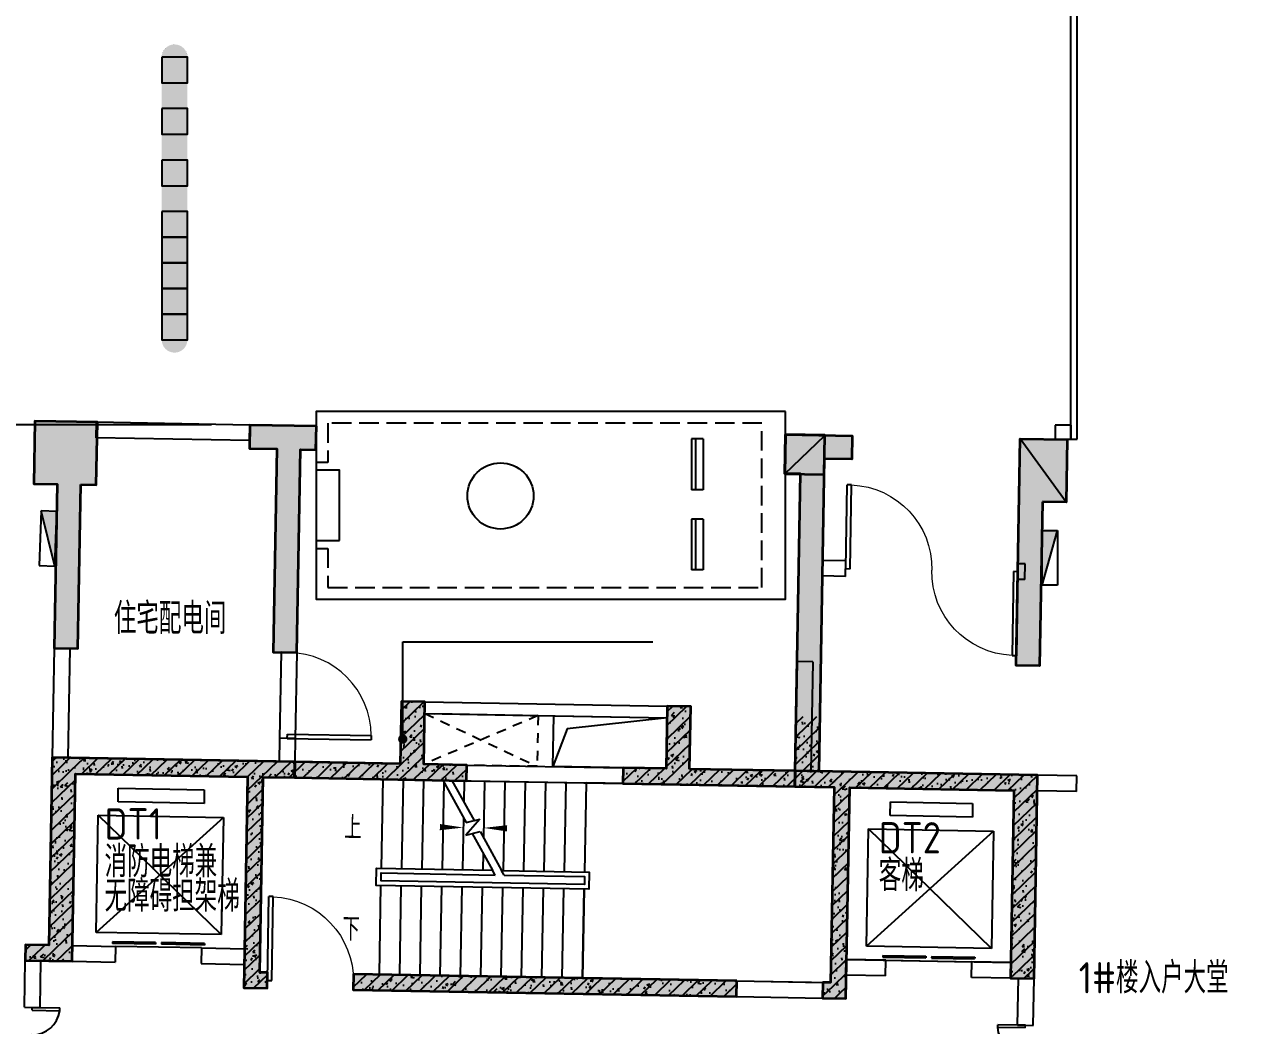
# Model space of a CAD drawing. Extents: x 512858 to 514372, y -232486 to -231710.
# Drawn here: x 512879.04 to 512894.62, y -232111.28 to -232098.47 of the extents above; entities that cross this region are included whole.
import ezdxf

# ---------------------------------------------------------------- set-up
doc = ezdxf.new("R2010")
doc.units = 0
doc.header["$LTSCALE"] = 1000
for name, pattern in [('1#HXT-B1$0$CACHE2', [0.1875, 0.125, -0.0625]), ('DASH', [0.35, 0.25, -0.1]), ('新块$0$__DASH', [0.35, 0.25, -0.1]), ('新块$0$DASH', [0.35, 0.25, -0.1])]:
    doc.linetypes.add(name, pattern=pattern)
doc.layers.get('0').update_dxf_attribs({"color": 252})
for name, color, linetype in [('1#HXT-B1$0$A-ANNO-50-SYMB', 252, 'Continuous'), ('1#HXT-B1$0$A-DOOR', 252, 'Continuous'), ('1#HXT-B1$0$A-FIRE-DOOR', 252, 'Continuous'), ('1#HXT-B1$0$A-HOLE-E', 252, 'Continuous'), ('1#HXT-B1$0$A-HOLE-H', 252, '1#HXT-B1$0$CACHE2'), ('1#HXT-B1$0$A-PATT-COLU', 252, 'Continuous'), ('1#HXT-B1$0$A-STAIR', 252, 'Continuous'), ('1#HXT-B1$0$A-STR-CONC-B', 252, 'Continuous'), ('1#HXT-B1$0$A-WALL-S', 252, 'Continuous'), ('_0', 252, 'Continuous'), ('A-ANNO-HATC-PATT', 252, 'Continuous'), ('A-ANNO-NOTE', 252, 'Continuous'), ('A-COLU-CONC', 252, 'Continuous'), ('A-DOOR', 252, 'Continuous'), ('A-DOOR-FIRE', 252, 'Continuous'), ('A-WALL-BLOK', 252, 'Continuous'), ('AA-WALL', 252, 'Continuous'), ('B1F_车位$0$P-减速带', 252, 'Continuous'), ('可见线', 252, 'Continuous'), ('建-房间名称', 252, 'Continuous'), ('新块$0$A-PARK-shuiping', 252, 'Continuous'), ('新块$0$AD-普通车位', 252, '新块$0$DASH'), ('风井', 252, 'Continuous')]:
    doc.layers.add(name, color=color, linetype=linetype)
for name, color, linetype, lineweight in [('P-FIRE-FH', 252, 'Continuous', 25), ('s-colu-cons', 252, 'Continuous', 35), ('S-COLU-HATC', 252, 'Continuous', 25), ('S-WALL', 252, 'Continuous', 35), ('S-WALL-HATC', 252, 'Continuous', 25)]:
    doc.layers.add(name, color=color, linetype=linetype, lineweight=lineweight)
doc.layers.add('数车位', color=252, linetype='Continuous', plot=False)
doc.styles.add('1#HXT-B1$0$_TCH_DIM', font='ROMAND', dxfattribs={"width": 0.75, "bigfont": 'HZFS'})
doc.styles.add('邻里中心-雨水$0$STANDARD', font='GBENOR', dxfattribs={"bigfont": 'GBCBIG'})
pattern_1 = [(45, (0, 0), (-88.38834764831844, 88.38834764831844), []), (50, (0, 0), (358.6300913003767, -31.37606749129755), [37.5, -412.5]), (355, (0, 0), (-69.3756668065, 376.0960668500059), [30, -330]), (100.4514, (29.88584, -2.61467), (289.2546908570108, 344.7197710304768), [31.870095, -350.571056]), (46.1842, (0, 100), (533.6205243128222, -82.75950716450905), [56.25, -618.75]), (96.63560000000001, (44.4683725, 93.1033465), (467.3313527743517, 487.0589354502209), [47.805144, -525.8565]), (351.1842, (0, 100), (467.3309725668136, 487.0593004626623), [45, -495]), (21, (50, 75), (298.4535260592309, -201.3094453326694), [37.5, -412.5]), (325.9999999999999, (50, 75), (121.6576659607912, 362.5750225234264), [30, -330]), (71.4514, (74.8711165, 58.224197), (420.111314290745, 161.2652483549762), [31.870095, -350.571056]), (37.5, (0, 0), (6.079927658645312, 166.4469269156558), [0, -326, 0, -335, 0, -331.25]), (7.5, (0, 0), (131.5347687210743, 197.2058559411801), [0, -191, 0, -318.5, 0, -126.25]), (-32.5, (-111.5, 0), (266.9112180862045, -11.27743586718988), [0, -125, 0, -390, 0, -517.5]), (-42.50000000000001, (-161.5, 0), (291.5930846711931, 50.05249116615887), [0, -162.5, 0, -259, 0, -367.5])]

# ---------------------------------------------------------------- blocks, each defined once
blk = doc.blocks.new('新块$0$A$C0C5D4F76')
at = {"layer": '新块$0$A-PARK-shuiping'}
for p, q in [((-1200.108156677336, 849.8651100993156), (-1200.108156662434, 199.8651100993156)), ((-1050.108156677336, 849.8651101067662), (-1200.108156677336, 849.8651100993156)), ((-1150.108156677336, 849.8651101030409), (-1150.108156662434, 199.8651100993156)), ((-1050.108156677336, 849.8651101067662), (-1050.108156654984, 199.8651100993156)), ((-1050.108156654984, 199.8651100993156), (-1200.108156662434, 199.8651100993156)), ((-1050.108156662434, -175.1348899006844), (-1200.108156669885, -175.1348899044096)), ((-1200.108156669885, -175.1348899044096), (-1200.108156640083, -825.1348899044096)), ((-1150.108156654984, -175.1348899044096), (-1150.108156647533, -825.1348899044096)), ((-1050.108156662434, -175.1348899006844), (-1050.108156654984, -825.1348898969591)), ((-1050.108156654984, -825.1348898969591), (-1200.108156640083, -825.1348899044096))]:
    blk.add_line(p, q, dxfattribs=at)
for points in [[(-2.42143869e-08, 1200), (-6000.000000024214, 1199.999999888241), (-5999.999999973923, -1200.000000111759), (2.60770321e-08, -1200)], [(-5699.999999986961, -450.0000001080334), (-5700.000000003725, 449.9999998956919), (-6000.000000011176, 449.9999998882413), (-5999.999999979511, -450.0000001080334)]]:
    blk.add_lwpolyline(points, close=True, dxfattribs=at)
at = {"layer": '新块$0$A-PARK-shuiping', "linetype": '新块$0$__DASH'}
blk.add_lwpolyline([(-5999.999999981374, -550.000000115484), (-5849.999999981374, -550.0000001117587), (-5849.999999981374, -1050.000000108033), (-299.9999999813735, -1050.000000011176), (-300.0000000111759, 1049.999999996275), (-5850.000000018626, 1049.999999895692), (-5850.000000009313, 549.9999998919666), (-6000.000000009313, 549.9999998882413)], dxfattribs=at)
blk = doc.blocks.new('CHEWEI')
at = {"layer": '新块$0$AD-普通车位', "rotation": 359.9999991684106}
blk.add_blockref('新块$0$A$C0C5D4F76', (550633.1051894433, 184498.452308412, -0.0051262722596298), dxfattribs=at)
blk = doc.blocks.new('A$C1C124BEE')
at = {"layer": 'S-WALL-HATC', "linetype": 'ByBlock'}
h = blk.add_hatch(color=256, dxfattribs=at)
h.dxf.hatch_style = 1
h.paths.add_polyline_path([(-0.0237422722857445, 3699.989591016958), (199.9762577707879, 3699.989591017133), (199.9762577711372, 4499.989590971149), (-600.0237422292121, 4499.989590971091), (-600.0237422292121, 3699.98959097109), (-300.0237422719365, 3699.989591016958), (-300.0237422721693, 1600.044441057194), (-0.0237422722857445, 1600.044441057194)])
h = blk.add_hatch(color=256, dxfattribs=at)
h.dxf.hatch_style = 1
edge = h.paths.add_edge_path()
edge.add_line((-500.0237422719365, 4499.989590971149), (-500.0237422719365, 4499.999823057209))
edge.add_line((41049.99502414302, -2699.998694710084), (41049.99502414302, -2699.998885000474))
h.paths.add_polyline_path([(27749.96263950691, -5100.065193449205), (34149.98966924614, -5099.986356165027), (34149.99646506761, -4899.98635636596), (31249.99646707322, -4900.02867749182), (31249.99768022867, -4399.996621151398), (30949.99768022867, -4399.996621151398), (30949.99681364128, -4900.050449317845), (28049.96263950691, -4899.970984425803), (28049.96263950726, -1700.075359644601), (27749.96263950726, -1700.075359644776)])
h = blk.add_hatch(color=256, dxfattribs=at)
h.dxf.hatch_style = 1
h.paths.add_polyline_path([(2999.973037319956, 4499.999823057151), (2149.973037319607, 4499.999823057151), (2149.973037319724, 4199.999823057151), (2499.973037319956, 4199.999823057151), (2499.973037319607, 1600.044441057194), (2799.973037319956, 1600.044441057194), (2799.973037319956, 4199.999823057151), (2999.973037319956, 4199.999823057151)], flags=17)
h = blk.add_hatch(color=256, dxfattribs=at)
h.dxf.hatch_style = 1
h.paths.add_polyline_path([(8999.973037319956, 4499.999823057326), (9849.973037319956, 4499.999823057151), (9849.973037319607, 4199.999823057151), (9499.973037319956, 4199.999823057209), (9499.972446234548, 200.0013088011183), (9199.972446234897, 200.0013088012929), (9199.973037319956, 3999.999823057151), (8999.973037319956, 3999.999823057151)])
h = blk.add_hatch(color=256, dxfattribs=at)
h.dxf.hatch_style = 1
h.paths.add_polyline_path([(12299.96981686843, 3699.989591016958), (12299.96981686878, 1600.044441057194), (11999.96981686843, 1600.044441057194), (11999.96981686878, 4499.989590971091), (12600.02487091802, 4499.989590971091), (12600.02487091802, 3699.989590971265), (12300.02487091802, 3699.989591017133)], flags=17)
h = blk.add_hatch(color=256, dxfattribs=at)
h.dxf.hatch_style = 1
h.paths.add_polyline_path([(4149.996808752301, 200.0001267156913), (2799.973037319607, 199.9999999998254), (2799.973037319956, -1.74623e-10), (4999.999861036194, 0.0002534338855185), (4999.999861036194, 200.0002534338855), (4449.996808751952, 200.0001605071011), (4449.996808751952, 999.9999999998254), (4149.996808752301, 999.9999999998254)])
h = blk.add_hatch(color=256, dxfattribs=at)
h.dxf.hatch_style = 1
h.paths.add_polyline_path([(7849.998633347568, 200.0007180654793), (7849.998633347568, 999.9999999996508), (7549.998633347568, 999.9999999998254), (7549.998633347219, 200.0006842740695), (6999.999861036194, 200.0005913478672), (6999.999861036194, 0.0005913478671573), (9200.000564366113, 0.0008405593107454), (9200.000564366113, 200.0008405594854)])
h = blk.add_hatch(color=256, dxfattribs=at)
h.dxf.hatch_style = 1
edge = h.paths.add_edge_path()
edge.add_line((-599.9967748069903, -2400.000176885806), (-299.9968953148345, -2400.000176885806))
edge.add_line((-299.9968953151256, -2400.000176885806), (-299.9776411570347, -2400.006595621206))
edge.add_line((-299.9776411567582, -2400.006595621177), (9.87439272535e-05, -2400.01622208886))
edge.add_line((9.87439416349e-05, -2400.016222088889), (3.49246e-10, -1.74623e-10))
edge.add_line((0, 0), (2199.500000000001, 7.1e-15))
edge.add_arc((2199.500000000349, -0.5000000001164153), 0.4999999999999999, 360, 90, ccw=False)
edge.add_line((2200.000000000349, -0.500000000174623), (2200.000000000349, -2699.998885000299))
edge.add_line((2200.000000000349, -2699.998885000241), (2499.993377000326, -2699.998885000241))
edge.add_line((2499.993377000326, -2699.998885000299), (2499.993377000326, -2499.998885000299))
edge.add_line((2499.993376999977, -2499.998885000125), (2400, -2499.998885000125))
edge.add_line((2400, -2499.998885000299), (2400, -1.750777e-10))
edge.add_line((2400, -1.74623e-10), (2799.973037319607, -1.746203e-10))
edge.add_line((2799.973037319956, -1.74623e-10), (2799.973037319956, 199.9999999998254))
edge.add_line((2799.973037319607, 199.9999999998254), (-299.9999999999986, 199.9999999998254))
edge.add_line((-299.9999999996508, 199.9999999998254), (-299.9999088522745, -2200.000176885806))
edge.add_line((-299.9999088522745, -2200.000176885631), (-599.9967748069903, -2200.000176885631))
edge.add_line((-599.9967748073395, -2200.000176885631), (-599.9967748073395, -2400.000176885631))
h = blk.add_hatch(color=256, dxfattribs=at)
h.dxf.hatch_style = 1
h.paths.add_polyline_path([(9600.005221999949, -2499.998885000299), (9600.005221999949, -2699.998885000241), (9899.997311000014, -2699.998885000299), (9899.997311000014, -1.74623e-10), (11999.99731100001, -1.74623e-10), (11999.99731100001, -2400.014044000418), (12299.99731100001, -2400.014044000243), (12299.99731100036, 200), (9200.000564366113, 200.0013087894185), (9200.000564365764, -1.74623e-10), (9699.997311000361, -1.164153e-10), (9699.997311000014, -2499.998885000299)])
h = blk.add_hatch(color=256, dxfattribs=at)
h.dxf.hatch_style = 1
h.paths.add_polyline_path([(3600.008247916587, -2499.998885000299), (3600.008247916587, -2699.998885000183), (8499.997311000363, -2699.998911077797), (8499.997311000363, -2499.998911077622)])
at = {"layer": 'S-WALL', "linetype": 'ByBlock', "lineweight": 35}
for points in [[(-0.0237422722857445, 3699.989591016958), (199.9762577707879, 3699.989591017133), (199.9762577711372, 4499.989590971149), (199.9762577711372, 4499.989590971149), (199.9762577711372, 4499.989590971149), (-600.0237422292121, 4499.989590971091), (-600.0237422292121, 3699.98959097109), (-300.0237422719365, 3699.989591016958), (-300.0237422721693, 1600.044441057194), (-0.0237422722857445, 1600.044441057194)], [(12299.96981686843, 3699.989591016958), (12299.96981686878, 1600.044441057194), (11999.96981686843, 1600.044441057194), (11999.96981686878, 4499.989590971091), (12600.02487091802, 4499.989590971091), (12600.02487091802, 3699.989590971265), (12300.02487091802, 3699.989591017133)], [(9200.000564365764, -1.74623e-10), (9699.997311000361, -1.164153e-10), (9699.997311000014, -2499.998885000299), (9600.005221999949, -2499.998885000299), (9600.005221999949, -2699.998885000299), (9899.997311000014, -2699.998885000299), (9899.997311000014, -1.74623e-10), (11999.99731100001, -1.74623e-10), (11999.99731100001, -2400.014044000418), (12299.99731100001, -2400.014044000243), (12299.99731100036, 200), (9200.000564366113, 200.0013087894185)], [(8499.997311000363, -2499.998885000299), (3600.008247916587, -2499.998885000299), (3600.008247916587, -2699.998885000299), (8499.997311000363, -2699.998885000299)]]:
    blk.add_lwpolyline(points, close=True, dxfattribs=at)
for points in [[(-500.0237422719365, 4499.989590971149), (-500.0237422719365, 4499.999823057151)], [(2999.973037319956, 4499.999823057151), (2149.973037319607, 4499.999823057151), (2149.973037319724, 4199.999823057151), (2499.973037319956, 4199.999823057151), (2499.973037319607, 1600.044441057194), (2799.973037319956, 1600.044441057194), (2799.973037319956, 4199.999823057151), (2999.973037319956, 4199.999823057151), (2999.973037319956, 4499.999823057151)], [(8999.973037319956, 4499.999823057326), (9849.973037319956, 4499.999823057151), (9849.973037319607, 4199.999823057151), (9499.973037319956, 4199.999823057209), (9499.972446234548, 200.0013088011183), (9199.972446234897, 200.0013088012929), (9199.973037319956, 3999.999823057151), (8999.973037319956, 3999.999823057151), (8999.973037319956, 4499.999823057326)]]:
    blk.add_lwpolyline(points, dxfattribs=at)
at = {"layer": 'S-WALL', "linetype": 'ByBlock'}
for points in [[(4149.996808752301, 200.0001267156913), (2799.973037319607, 199.9999999998254), (2799.973037319956, -1.74623e-10), (4999.999861036194, 0.0002534338855185), (4999.999861036194, 200.0002534338855), (4449.996808751952, 200.0001605071011), (4449.996808751952, 999.9999999998254), (4149.996808752301, 999.9999999998254)], [(7849.998633347568, 200.0007180654793), (7849.998633347568, 999.9999999996508), (7549.998633347568, 999.9999999998254), (7549.998633347219, 200.0006842740695), (6999.999861036194, 200.0005913478672), (6999.999861036194, 0.0005913478671573), (9200.000564366113, 0.0008405593107454), (9200.000564366113, 200.0008405594854), (9200.000564366113, 200.0008405594854), (9200.000564366113, 200.0008405594854)]]:
    blk.add_lwpolyline(points, close=True, dxfattribs=at)
blk.add_lwpolyline([(-299.9776411567582, -2400.006595621177), (9.87439416349e-05, -2400.016222088889), (0, 0), (2199.5, -1.74623e-10, -0.414213562373095), (2200.000000000349, -0.500000000174623), (2200.000000000349, -2699.998885000241), (2499.993377000326, -2699.998885000299), (2499.993376999977, -2499.998885000125), (2400, -2499.998885000299), (2400, -1.74623e-10), (2799.973037319956, -1.74623e-10), (2799.973037319607, 199.9999999998254), (-299.9999999996508, 199.9999999998254), (-299.9999088522745, -2200.000176885631), (-599.9967748073395, -2200.000176885631), (-599.9967748069903, -2400.000176885806), (-299.9968953151256, -2400.000176885806)], format="xyb", close=True, dxfattribs=at)
blk = doc.blocks.new('1#HXT-B1$0$$DorLib2D$00000127')
at = {"color": 0}
for points in [[(-0.5333333333328483, 0.7948983154366971), (-0.5333333333328483, 0.690405644187237)], [(-0.0333333333328483, 0.7948983154366971), (-0.5333333333328483, 0.7948983154366971)], [(-0.0333333333328483, 0.7948983154366971), (-0.0333333333328483, 0.690405644187237)], [(0.5333333333328483, 0.7948983154366971), (0.0333333333328483, 0.7948983154366971)], [(0.0333333333328483, 0.7948983154366971), (0.0333333333328483, 0.690405644187237)], [(0.5333333333328483, 0.7948983154366971), (0.5333333333328483, 0.690405644187237)], [(-0.0333333333328483, 0.690405644187237), (-0.5333333333328483, 0.690405644187237)], [(0.5333333333328483, 0.690405644187237), (0.0333333333328483, 0.690405644187237)], [(0.5, 0.4999999999999858), (-0.5, 0.4999999999999858)]]:
    blk.add_lwpolyline(points, dxfattribs=at)
blk = doc.blocks.new('1#HXT-B1$0$$DorLib2D$00000225')
at = {"color": 0}
for p, q in [((0.4750000000000032, -0.0014478852985498), (0.4750000000000032, 0.7521225008925327)), ((0.4750000000000032, 0.7521225008925327), (0.5000000000000036, 0.7521225008925363)), ((0.5000000000000036, -0.0014478852985498), (0.5000000000000036, 0.7521225008925363)), ((-0.4999999999999982, -3.6e-15), (-0.5, 0.252035990386009)), ((-0.4750000000000014, 0.252035990386009), (-0.5, 0.252035990386009)), ((-0.4749999999999996, -3.6e-15), (-0.4750000000000014, 0.252035990386009)), ((-0.4749999999999996, -3.6e-15), (-0.4999999999999947, -3.6e-15)), ((0.4750000000000032, -0.0014478852985498), (0.4999999999999929, -0.0014478852985498))]:
    blk.add_line(p, q, dxfattribs=at)
for centre, radius, start, end in [((0.5046168020419071, -0.0019208093578129), 0.7546247204382253, 92.24926861260724, 179.7237749158362), ((-0.5007908120542499, 0.0025725639174823), 0.2507930763238999, 359.7898704778746, 84.09743784757413)]:
    blk.add_arc(centre, radius, start, end, dxfattribs=at)
blk = doc.blocks.new('1#HXT-B1$0$$DorLib2D$00000001')
for p, q in [((0.45, 0.9750000000000001), (0.5000000000000002, 0.9750000000000001)), ((0.45, 0), (0.45, 0.9750000000000001)), ((0.5, 0), (0.5, 0.9750000000000001)), ((0.5, 0), (0.45, 0))]:
    blk.add_line(p, q)
at = {"lineweight": 13}
blk.add_arc((0.475, 0), 0.975, 91.4692835813538, 180, dxfattribs=at)
blk = doc.blocks.new('1#HXT-B1')
at = {"layer": '1#HXT-B1$0$A-PATT-COLU'}
h = blk.add_hatch(dxfattribs=at)
h.set_pattern_fill('钢筋混凝土', color=256, scale=50, style=0)
h.set_pattern_definition(pattern_1)
h.paths.add_polyline_path([(-147806.9783406486, -998470.915148837), (-148106.9783406486, -998470.915148837), (-148106.9783406486, -999270.9138412256), (-147940.311673982, -999337.5805078922), (-147806.9783406486, -999270.9138412256)], flags=17)
h = blk.add_hatch(dxfattribs=at)
h.set_pattern_fill('钢筋混凝土', color=256, scale=50, style=0)
h.set_pattern_definition(pattern_1)
h.paths.add_polyline_path([(-144406.9722364807, -998470.9151488368), (-144706.9722364807, -998470.9151488368), (-144706.9722364807, -999270.9138412256), (-144573.6389031473, -999337.5805078922), (-144406.9722364807, -999270.9138412256)], flags=17)
h = blk.add_hatch(dxfattribs=at)
h.set_pattern_fill('钢筋混凝土', color=256, scale=50, style=0)
h.set_pattern_definition(pattern_1)
h.paths.add_polyline_path([(-142756.9722364806, -998570.9151488368), (-143056.9722364806, -998570.9151488368), (-143056.9722364806, -999270.9138412256), (-142923.6389031472, -999337.5805078922), (-142756.9722364806, -999270.9138412256)], flags=17)
h = blk.add_hatch(dxfattribs=at)
h.set_pattern_fill('钢筋混凝土', color=256, scale=50, style=0)
h.set_pattern_definition(pattern_1)
h.paths.add_polyline_path([(-152406.9750723602, -999370.9138412256), (-152556.9750723602, -999270.9138412256), (-152556.9750723601, -1001670.913841226), (-152406.9750723601, -1001770.913841226), (-152256.9750723601, -1001870.913841226), (-152256.9750723602, -999470.9138412256)], flags=17)
h = blk.add_hatch(dxfattribs=at)
h.set_pattern_fill('钢筋混凝土', color=256, scale=50, style=0)
h.set_pattern_definition(pattern_1)
h.paths.add_polyline_path([(-152406.9750723602, -999370.9138412256), (-152256.9750723602, -999470.9138412256), (-150056.9750723598, -999470.9138412256), (-149956.9750723599, -999404.2471745588), (-149956.9750723602, -999270.9138412256), (-152556.9750723602, -999270.9138412256)], flags=17)
h = blk.add_hatch(dxfattribs=at)
h.set_pattern_fill('钢筋混凝土', color=256, scale=50, style=0)
h.set_pattern_definition(pattern_1)
h.paths.add_polyline_path([(-149956.9750723599, -999404.2471745588), (-149856.9750723598, -999470.9138412256), (-147906.9783406487, -999470.9138412256), (-147940.311673982, -999337.5805078922), (-148106.9783406486, -999270.9138412256), (-149956.9750723602, -999270.9138412256)], flags=17)
h = blk.add_hatch(dxfattribs=at)
h.set_pattern_fill('钢筋混凝土', color=256, scale=50, style=0)
h.set_pattern_definition(pattern_1)
h.paths.add_polyline_path([(-147940.311673982, -999337.5805078922), (-147906.9783406487, -999470.9138412256), (-147256.9752883643, -999470.9138412256), (-147256.9752883643, -999270.9138412256), (-147806.9783406486, -999270.9138412256)], flags=17)
h = blk.add_hatch(dxfattribs=at)
h.set_pattern_fill('钢筋混凝土', color=256, scale=50, style=0)
h.set_pattern_definition(pattern_1)
h.paths.add_polyline_path([(-144573.6389031473, -999337.5805078922), (-144706.9722364807, -999270.9138412256), (-145256.9752887648, -999270.9138412256), (-145256.9752887648, -999470.9138412256), (-144606.9722364807, -999470.9138412256)], flags=17)
h = blk.add_hatch(dxfattribs=at)
h.set_pattern_fill('钢筋混凝土', color=256, scale=50, style=0)
h.set_pattern_definition(pattern_1)
h.paths.add_polyline_path([(-142923.6389031472, -999337.5805078922), (-143056.9722364806, -999270.9138412256), (-144406.9722364807, -999270.9138412256), (-144573.6389031473, -999337.5805078922), (-144606.9722364807, -999470.9138412256), (-142956.9722364806, -999470.9138412256)], flags=17)
h = blk.add_hatch(dxfattribs=at)
h.set_pattern_fill('钢筋混凝土', color=256, scale=50, style=0)
h.set_pattern_definition(pattern_1)
h.paths.add_polyline_path([(-142456.975504769, -999404.2471745588), (-142456.975504769, -999270.9138412256), (-142756.9722364806, -999270.9138412256), (-142923.6389031472, -999337.5805078922), (-142956.9722364806, -999470.9138412256), (-142556.975504769, -999470.9138412256)], flags=17)
h = blk.add_hatch(dxfattribs=at)
h.set_pattern_fill('钢筋混凝土', color=256, scale=50, style=0)
h.set_pattern_definition(pattern_1)
h.paths.add_polyline_path([(-140106.9778384049, -999370.9138412256), (-139956.9778384049, -999270.9138412256), (-142456.975504769, -999270.9138412256), (-142456.975504769, -999404.2471745588), (-142356.975504769, -999470.9138412256), (-140256.9778384049, -999470.9138412256)], flags=17)
h = blk.add_hatch(dxfattribs=at)
h.set_pattern_fill('钢筋混凝土', color=256, scale=50, style=0)
h.set_pattern_definition(pattern_1)
h.paths.add_polyline_path([(-140106.9778384049, -999370.9138412256), (-140256.9778384049, -999470.9138412256), (-140256.9778384051, -1001770.913841227), (-140106.9778384051, -1001770.913841227), (-139956.9778384051, -1001770.913841227), (-139956.9778384049, -999270.9138412256)], flags=17)
h = blk.add_hatch(dxfattribs=at)
h.set_pattern_fill('钢筋混凝土', color=256, scale=50, style=0)
h.set_pattern_definition(pattern_1)
h.paths.add_polyline_path([(-149956.9750723599, -999404.2471745588), (-150056.9750723598, -999470.9138412256), (-150056.9750723487, -1001770.913841235), (-149956.9750723487, -1001770.913841235), (-149856.9750723487, -1001770.913841234), (-149856.9750723598, -999470.9138412256)], flags=17)
h = blk.add_hatch(dxfattribs=at)
h.set_pattern_fill('钢筋混凝土', color=256, scale=50, style=0)
h.set_pattern_definition(pattern_1)
h.paths.add_polyline_path([(-142456.975504769, -999404.2471745588), (-142556.975504769, -999470.9138412256), (-142556.975504769, -1001970.912752286), (-142456.975504769, -1002070.912752286), (-142356.975504769, -1002170.912752286), (-142356.975504769, -999470.9138412256)], flags=17)
h = blk.add_hatch(dxfattribs=at)
h.set_pattern_fill('钢筋混凝土', color=256, scale=50, style=0)
h.set_pattern_definition(pattern_1)
h.paths.add_polyline_path([(-152856.9750723601, -1001670.913841226), (-152856.9750723601, -1001870.913841226), (-152756.971847162, -1001870.913841226), (-152756.971847162, -1001770.913841226), (-152756.971847162, -1001670.913841226)], flags=17)
h = blk.add_hatch(dxfattribs=at)
h.set_pattern_fill('钢筋混凝土', color=256, scale=50, style=0)
h.set_pattern_definition(pattern_1)
h.paths.add_polyline_path([(-152756.971847162, -1001770.913841226), (-152756.971847162, -1001870.913841226), (-152256.9750723601, -1001870.913841226), (-152406.9750723601, -1001770.913841226), (-152556.9750723601, -1001670.913841226), (-152756.971847162, -1001670.913841226)], flags=17)
h = blk.add_hatch(dxfattribs=at)
h.set_pattern_fill('钢筋混凝土', color=256, scale=50, style=0)
h.set_pattern_definition(pattern_1)
h.paths.add_polyline_path([(-149956.9750723487, -1001770.913841235), (-150056.9750723487, -1001770.913841231), (-150056.9750723641, -1002170.912752286), (-149956.9750723602, -1002070.912752286), (-149856.9750723564, -1001970.912752286), (-149856.9750723487, -1001770.913841239)], flags=17)
h = blk.add_hatch(dxfattribs=at)
h.set_pattern_fill('钢筋混凝土', color=256, scale=50, style=0)
h.set_pattern_definition(pattern_1)
h.paths.add_polyline_path([(-140106.9778384051, -1001770.913841227), (-140256.9778384051, -1001770.913841227), (-140256.9778384051, -1001870.913841226), (-139956.9778384051, -1001870.913841226), (-139956.9778384051, -1001770.913841227)], flags=17)
h = blk.add_hatch(dxfattribs=at)
h.set_pattern_fill('钢筋混凝土', color=256, scale=50, style=0)
h.set_pattern_definition(pattern_1)
h.paths.add_polyline_path([(-149956.9750723602, -1002070.912752286), (-150056.9750723641, -1002170.912752286), (-149756.9750723602, -1002170.912752286), (-149756.9750723603, -1001970.912752286), (-149856.9750723564, -1001970.912752286)], flags=17)
h = blk.add_hatch(dxfattribs=at)
h.set_pattern_fill('钢筋混凝土', color=256, scale=50, style=0)
h.set_pattern_definition(pattern_1)
h.paths.add_polyline_path([(-143756.9752880299, -1002170.91272608), (-143756.9752890995, -1001970.91272608), (-148656.9752890994, -1001970.912752286), (-148656.9752880298, -1002170.912752286)], flags=17)
h = blk.add_hatch(dxfattribs=at)
h.set_pattern_fill('钢筋混凝土', color=256, scale=50, style=0)
h.set_pattern_definition(pattern_1)
h.paths.add_polyline_path([(-142456.975504769, -1002070.912752286), (-142556.975504769, -1001970.912752286), (-142656.9755047689, -1001970.912752286), (-142656.9755047689, -1002170.912752286), (-142356.975504769, -1002170.912752286)], flags=17)
at = {"layer": '1#HXT-B1$0$A-ANNO-50-SYMB'}
for points in [[(-148456.9777613648, -1000070.912726222, 0, 0, 0), (-147286.9777613648, -1000070.912726222, 0, 80.00000000000001, 0), (-147586.9777613648, -1000070.912726222, 0, 0, 0)], [(-148456.9777613649, -1001370.912726222, 0, 0, 0), (-144141.9777613649, -1001370.912726222, 0, 0, 0), (-144141.9777613648, -1000070.912726222, 0, 0, 0), (-147026.9777613648, -1000070.912726222, 0, 80.00000000000001, 0), (-146726.9777613648, -1000070.912726222, 0, 0, 0)]]:
    blk.add_lwpolyline(points, format="xyseb", dxfattribs=at)
at = {"layer": '1#HXT-B1$0$A-HOLE-E'}
blk.add_lwpolyline([(-146156.9752885833, -998620.9151488323), (-144706.9691844069, -998620.9151488323), (-144706.9691844069, -999270.9138412302), (-146156.9752885832, -999270.91384123)], close=True, dxfattribs=at)
blk.add_lwpolyline([(-144706.9691844069, -998620.9151488324), (-145981.5795764684, -998783.7054931776), (-146156.9752885832, -999270.91384123)], dxfattribs=at)
at = {"layer": '1#HXT-B1$0$A-HOLE-H'}
blk.add_lwpolyline([(-147806.9783406239, -998620.9151488323), (-146356.9722364476, -998620.9151488323), (-146356.9722364475, -999270.91384123), (-147806.9783406239, -999270.9138412302)], close=True, dxfattribs=at)
for points in [[(-146356.9722364476, -998620.9151488323), (-147806.9783406621, -999270.9138412302)], [(-147806.9783406239, -998620.9151488323), (-146356.9722364475, -999270.91384123)]]:
    blk.add_lwpolyline(points, dxfattribs=at)
at = {"layer": '1#HXT-B1$0$A-STAIR'}
for p, q in [((-148326.9777613648, -999470.912726222), (-147561.1229497975, -999470.912726222)), ((-148326.9777613648, -999470.912726222), (-148326.9777613648, -1000610.912726222)), ((-148066.9777613648, -999470.912726222), (-148066.9777613648, -1000610.912726222)), ((-147806.9777613648, -999470.912726222), (-147806.9777613648, -1000610.912726222)), ((-147561.1229497975, -999470.912726222), (-147251.8964937074, -1000006.508659215)), ((-147546.9777613648, -999495.4129112702), (-147546.9777613648, -1000610.912726222)), ((-147445.6528959596, -999470.912726222), (-145726.9777613648, -999470.9127262222)), ((-147445.6528959596, -999470.912726222), (-147151.8964937074, -999979.7137399716)), ((-147286.9777613648, -999470.912726222), (-147286.9777613648, -999745.7461212382)), ((-147026.9777613648, -999470.912726222), (-147026.9777613648, -1000196.079331206)), ((-146766.9777613648, -999470.9127262222), (-146766.9777613648, -1000610.912726222)), ((-146506.9777613648, -999470.9127262222), (-146506.9777613648, -1000610.912726222)), ((-146246.9777613648, -999470.9127262222), (-146246.9777613648, -1000610.912726222)), ((-145986.9777613648, -999470.9127262222), (-145986.9777613648, -1000610.912726222)), ((-145726.9777613648, -999470.9127262222), (-145726.9777613648, -1000610.912726222)), ((-142556.9777613648, -999470.9127262224), (-145726.9777613648, -999470.9127262222)), ((-145726.9777613648, -999470.9127262222), (-145726.9777613648, -1000610.912726222)), ((-142556.9777613649, -1001970.912726222), (-142556.9777613648, -999470.9127262224)), ((-151706.9750723544, -999820.9138412148), (-151706.9750723544, -999645.9138412168)), ((-151706.9750723544, -999645.9138412168), (-150606.9750723543, -999645.9138412168)), ((-150606.9750723543, -999645.9138412168), (-150606.9750723544, -999820.9138412148)), ((-141831.9760881837, -999820.913841221), (-141831.9760881836, -999645.9138412314)), ((-141831.9760881836, -999645.9138412314), (-140781.977255021, -999645.9138412314)), ((-140781.977255021, -999645.9138412314), (-140781.9772550209, -999820.913841221)), ((-150606.9750723544, -999820.9138412148), (-151706.9750723544, -999820.9138412148)), ((-140781.9772550209, -999820.913841221), (-141831.9760881837, -999820.913841221)), ((-151956.9750723544, -1001495.913841224), (-151956.9750723543, -999995.9138412268)), ((-151956.9750723543, -999995.9138412268), (-150356.9750723544, -999995.9138412268)), ((-150356.9750723544, -999995.9138412268), (-151956.9750723544, -1001495.913841224)), ((-150356.9750723543, -1001495.913841224), (-151956.9750723543, -999995.9138412268)), ((-150356.9750723544, -999995.9138412268), (-150356.9750723543, -1001495.913841224)), ((-147286.9777613648, -999945.7461212382), (-147286.9777613648, -1000610.912726222)), ((-147079.5449424574, -999960.327200243), (-147252.437176825, -1000166.372141682)), ((-147251.8964937074, -1000006.508659215), (-147079.5449424574, -999960.327200243)), ((-142106.976671611, -1001495.913841213), (-142106.976671611, -999995.913841225)), ((-142106.976671611, -999995.913841225), (-140506.9766716075, -999995.913841225)), ((-140506.9766716075, -999995.913841225), (-142106.976671611, -1001495.913841213)), ((-140506.9766716075, -1001495.913841213), (-142106.976671611, -999995.913841225)), ((-140506.9766716075, -999995.913841225), (-140506.9766716075, -1001495.913841213)), ((-147252.437176825, -1000166.372141682), (-147072.037190276, -1000118.034110972)), ((-147172.037190276, -1000144.829030215), (-146902.9436429214, -1000610.912726222)), ((-147072.037190276, -1000118.034110972), (-146787.4735890835, -1000610.912726222)), ((-147026.9777613648, -1000396.079331206), (-147026.9777613648, -1000610.912726222)), ((-146868.30262677, -1000670.912726222), (-146902.9436429214, -1000610.912726222)), ((-146752.8325729321, -1000670.912726222), (-146787.4735890835, -1000610.912726222)), ((-148326.9777613649, -1001970.912726222), (-148326.9777613648, -1000830.912726222)), ((-148066.9777613649, -1001970.912726222), (-148066.9777613648, -1000830.912726222)), ((-147806.9777613649, -1001970.912726222), (-147806.9777613648, -1000830.912726222)), ((-147546.9777613649, -1001970.912726222), (-147546.9777613648, -1000830.912726222)), ((-147286.9777613649, -1001970.912726222), (-147286.9777613648, -1000830.912726222)), ((-147026.9777613649, -1001970.912726222), (-147026.9777613648, -1000830.912726222)), ((-146766.9777613649, -1001970.912726222), (-146766.9777613648, -1000830.912726222)), ((-146506.9777613649, -1001970.912726222), (-146506.9777613648, -1000830.912726222)), ((-146246.9777613649, -1001970.912726222), (-146246.9777613648, -1000830.912726222)), ((-145986.9777613649, -1001970.912726222), (-145986.9777613648, -1000830.912726222)), ((-145726.9777613649, -1001970.912726222), (-145726.9777613648, -1000830.912726222)), ((-145726.9777613648, -1000830.912726222), (-145726.9777613649, -1001970.912726222)), ((-150356.9750723543, -1001495.913841224), (-151956.9750723544, -1001495.913841224)), ((-140506.9766716075, -1001495.913841213), (-142106.976671611, -1001495.913841213)), ((-145726.9777613649, -1001970.912726222), (-148326.9777613649, -1001970.912726222)), ((-145726.9777613649, -1001970.912726222), (-142556.9777613649, -1001970.912726222))]:
    blk.add_line(p, q, dxfattribs=at)
for points in [[(-146787.4735890835, -1000610.912726222), (-145666.9777613648, -1000610.912726222), (-145666.9777613648, -1000830.912726222), (-148386.9777613648, -1000830.912726222), (-148386.9777613648, -1000610.912726222), (-146902.9436429215, -1000610.912726222)], [(-146752.8325729321, -1000670.912726222), (-145726.9777613648, -1000670.912726222), (-145726.9777613648, -1000770.912726222), (-148326.9777613648, -1000770.912726222), (-148326.9777613648, -1000670.912726222), (-146868.3026267701, -1000670.912726222)]]:
    blk.add_lwpolyline(points, dxfattribs=at)
at = {"layer": '1#HXT-B1$0$A-STR-CONC-B'}
for p, q in [((-148106.9783406486, -998470.915148837), (-148106.9783406486, -999270.9138412256)), ((-147806.9783406486, -998470.915148837), (-148106.9783406486, -998470.915148837)), ((-147806.9783406486, -998470.915148837), (-147806.9783406486, -999270.9138412256)), ((-144706.9722364807, -998470.9151488368), (-144706.9722364807, -999270.9138412256)), ((-144406.9722364807, -998470.9151488368), (-144706.9722364807, -998470.9151488368)), ((-144406.9722364807, -998470.9151488368), (-144406.9722364807, -999270.9138412256)), ((-143056.9722364806, -998570.9151488368), (-143056.9722364806, -999270.9138412256)), ((-142756.9722364806, -998570.9151488368), (-142756.9722364806, -999270.9138412256)), ((-152556.9750723602, -999270.9138412256), (-152556.9750723601, -1001670.913841226)), ((-152556.9750723602, -999270.9138412256), (-149956.9750723602, -999270.9138412256)), ((-149956.9750723602, -999270.9138412256), (-148106.9783406486, -999270.9138412256)), ((-147806.9783406486, -999270.9138412256), (-147256.9752883643, -999270.9138412256)), ((-147256.9752883643, -999270.9138412256), (-147256.9752883643, -999470.9138412256)), ((-144706.9722364807, -999270.9138412256), (-145256.9752887648, -999270.9138412256)), ((-145256.9752887648, -999470.9138412256), (-145256.9752887648, -999270.9138412256)), ((-143056.9722364806, -999270.9138412256), (-144406.9722364807, -999270.9138412256)), ((-142456.975504769, -999270.9138412256), (-142756.9722364806, -999270.9138412256)), ((-139956.9778384049, -999270.9138412256), (-142456.975504769, -999270.9138412256)), ((-139956.9778384049, -999270.9138412256), (-139956.9778384051, -1001770.913841227)), ((-152256.9750723602, -999470.9138412256), (-152256.9750723601, -1001870.913841226)), ((-152256.9750723602, -999470.9138412256), (-150056.9750723598, -999470.9138412256)), ((-150056.9750723598, -999470.9138412256), (-150056.9750723487, -1001770.913841235)), ((-149856.9750723598, -999470.9138412256), (-149856.9750723487, -1001770.913841234)), ((-149856.9750723598, -999470.9138412256), (-147906.9783406487, -999470.9138412256)), ((-147906.9783406487, -999470.9138412256), (-147256.9752883643, -999470.9138412256)), ((-144606.9722364807, -999470.9138412256), (-145256.9752887648, -999470.9138412256)), ((-142956.9722364806, -999470.9138412256), (-144606.9722364807, -999470.9138412256)), ((-142556.975504769, -999470.9138412256), (-142956.9722364806, -999470.9138412256)), ((-142556.975504769, -999470.9138412256), (-142556.975504769, -1001970.912752286)), ((-142356.975504769, -999470.9138412256), (-142356.975504769, -1002170.912752286)), ((-140256.9778384049, -999470.9138412256), (-142356.975504769, -999470.9138412256)), ((-140256.9778384049, -999470.9138412256), (-140256.9778384051, -1001770.913841227)), ((-152856.9750723601, -1001670.913841226), (-152756.971847162, -1001670.913841226)), ((-152856.9750723601, -1001670.913841226), (-152856.9750723601, -1001870.913841226)), ((-152756.971847162, -1001670.913841226), (-152556.9750723601, -1001670.913841226)), ((-150056.9750723487, -1001770.913841231), (-150056.9750723641, -1002170.912752286)), ((-149856.9750723487, -1001770.913841239), (-149856.9750723564, -1001970.912752286)), ((-140256.9778384051, -1001770.913841227), (-140256.9778384051, -1001870.913841226)), ((-139956.9778384051, -1001770.913841227), (-139956.9778384051, -1001870.913841226)), ((-152856.9750723601, -1001870.913841226), (-152756.971847162, -1001870.913841226)), ((-152756.971847162, -1001870.913841226), (-152256.9750723601, -1001870.913841226)), ((-149856.9750723564, -1001970.912752286), (-149756.9750723603, -1001970.912752286)), ((-149756.9750723603, -1001970.912752286), (-149756.9750723602, -1002170.912752286)), ((-143756.9752890995, -1001970.91272608), (-148656.9752890994, -1001970.912752286)), ((-148656.9752880298, -1002170.912752286), (-148656.9752890994, -1001970.912752286)), ((-143756.9752880299, -1002170.91272608), (-143756.9752890995, -1001970.91272608)), ((-142556.975504769, -1001970.912752286), (-142656.9755047689, -1001970.912752286)), ((-142656.9755047689, -1002170.912752286), (-142656.9755047689, -1001970.912752286)), ((-139956.9778384051, -1001870.913841226), (-140256.9778384051, -1001870.913841226)), ((-150056.9750723641, -1002170.912752286), (-149756.9750723602, -1002170.912752286)), ((-143756.9752880299, -1002170.91272608), (-148656.9752880298, -1002170.912752286)), ((-142356.975504769, -1002170.912752286), (-142656.9755047689, -1002170.912752286))]:
    blk.add_line(p, q, dxfattribs=at)
at = {"layer": '1#HXT-B1$0$A-WALL-S'}
for p, q in [((-147806.9783406486, -998470.915148837), (-144706.9722364807, -998470.9151488368)), ((-147806.9783406486, -998620.915148837), (-144706.9722364807, -998620.9151488368)), ((-147256.9752883643, -999270.9138412256), (-145256.9752887648, -999270.9138412256)), ((-147256.9752883643, -999470.9138412256), (-145256.9752887648, -999470.9138412256)), ((-152256.9750723601, -1001670.913841226), (-151706.9750723543, -1001670.913841226)), ((-150606.9750723543, -1001670.913841226), (-150056.9750723492, -1001670.913841226)), ((-141856.9766716092, -1001670.913841228), (-142363.3840718074, -1001670.913841228)), ((-142363.3840718074, -1001870.913841228), (-142363.3840718074, -1001670.913841228)), ((-140256.9778384051, -1001670.913841227), (-140756.9766716092, -1001670.913841227)), ((-152856.9718471621, -1002470.913841225), (-152856.9718471621, -1001870.913841226)), ((-152656.9718471621, -1002470.913841225), (-152656.9718471621, -1001870.913841226)), ((-152256.9750723601, -1001870.913841226), (-151706.9750723543, -1001870.913841226)), ((-150606.9750723543, -1001870.913841226), (-150056.9750723526, -1001870.913841226)), ((-143756.9752890995, -1001970.91272608), (-142656.9755047689, -1001970.912752286)), ((-141856.9766716092, -1001870.913841228), (-142363.3840718074, -1001870.913841228)), ((-140256.9778384051, -1001870.913841227), (-140756.9766716092, -1001870.913841227)), ((-140156.9778384106, -1002470.913841221), (-140156.9778384106, -1001870.913841226)), ((-140156.9778384106, -1001870.913841226), (-139956.9778384106, -1001870.913841226)), ((-139956.9778384106, -1002470.913841221), (-139956.9778384106, -1001870.913841226)), ((-143756.9752880299, -1002170.91272608), (-142656.9755047689, -1002170.912752286))]:
    blk.add_line(p, q, dxfattribs=at)
for points in [[(-151706.9750723543, -1001670.913841226), (-151706.9750723543, -1001870.913841226)], [(-150606.9750723543, -1001670.913841226), (-150606.9750723543, -1001870.913841226)], [(-141856.9766716092, -1001870.913841228), (-141856.9766716092, -1001670.913841228)], [(-140756.9766716092, -1001870.913841227), (-140756.9766716092, -1001670.913841227)], [(-149756.9750723605, -1001970.912752286), (-149756.9750723605, -1002170.912752286)], [(-148656.9750723605, -1001970.912752286), (-148656.9750723605, -1002170.912752286)], [(-152856.9718471621, -1002470.913841225), (-152656.9718471621, -1002470.913841225)], [(-140156.9778384106, -1002470.913841221), (-139956.9778384106, -1002470.913841221)]]:
    blk.add_lwpolyline(points, dxfattribs=at)
at = {"layer": '1#HXT-B1$0$A-DOOR', "xscale": 1100, "yscale": 200, "zscale": 200}
blk.add_blockref('1#HXT-B1$0$$DorLib2D$00000127', (-151156.9750723543, -1001770.913841226), dxfattribs=at)
at = {"layer": '1#HXT-B1$0$A-DOOR', "xscale": 1100, "yscale": -200, "zscale": 200, "rotation": 180.0000000000008}
blk.add_blockref('1#HXT-B1$0$$DorLib2D$00000127', (-141306.9766716092, -1001770.913841227), dxfattribs=at)
at = {"layer": '1#HXT-B1$0$A-FIRE-DOOR', "xscale": -1100, "yscale": 1100, "zscale": 200}
blk.add_blockref('1#HXT-B1$0$$DorLib2D$00000001', (-149206.9750723605, -1002070.912752286), dxfattribs=at)
at = {"layer": '1#HXT-B1$0$A-FIRE-DOOR', "xscale": -1400, "zscale": 200, "rotation": 90}
for p, yscale in [((-152756.9718471621, -1003170.913841225), -1400), ((-140056.9778384106, -1003170.913841221), 1400)]:
    blk.add_blockref('1#HXT-B1$0$$DorLib2D$00000225', p, dxfattribs=dict(at, yscale=yscale))
at = {"layer": '1#HXT-B1$0$A-ANNO-50-SYMB', "color": 212, "style": '1#HXT-B1$0$_TCH_DIM', "width": 0.75}
for s, p in [('上', (-148810.0092574278, -1000245.912726222)), ('下', (-148810.0092574279, -1001545.912726222))]:
    blk.add_text(s, height=297.6377952755905, dxfattribs=at).set_placement(p)
blk = doc.blocks.new('$TwtSys$00000434')
for p, q in [((-0.5, 0.5), (-0.5, -0.5)), ((-0.5, -0.5), (0.5, 0.5)), ((0.5, 0.5), (-0.5, 0.5)), ((0.5, -0.5), (0.5, 0.5)), ((-0.5, -0.5), (0.5, -0.5))]:
    blk.add_line(p, q)
blk.add_solid([(0.5, -0.5), (0.5, 0.5), (-0.5, -0.5)])
blk = doc.blocks.new('A$C3CF8769D')
at = {"layer": 'P-FIRE-FH'}
for p, xscale, yscale, zscale, rotation in [((10789.65128742985, -38548.33502745483), 699.9999999999999, 200, 699.9999999999999, 87.9470643872247), ((23599.24580361822, -38795.83844573633), -700.0000000000001, 200.0000000000001, 700, 270)]:
    blk.add_blockref('$TwtSys$00000434', p, dxfattribs=dict(at, xscale=xscale, yscale=yscale, zscale=zscale, rotation=rotation))
blk = doc.blocks.new('B1F_车位$0$减速垄')
at = {"layer": 'B1F_车位$0$P-减速带'}
for points in [[(180.2115401390474, 180.4116978887469), (180.612077946309, -180.4116978850216, -1)], [(4149.268893503119, 184.81761376746), (4149.669431310613, -176.0057820044458, 1)]]:
    blk.add_hatch(color=253, dxfattribs=at).paths.add_polyline_path(points)
at = {"layer": 'B1F_车位$0$P-减速带', "color": 253, "const_width": 0.2237249616022433}
blk.add_lwpolyline([(180.6120779456105, -180.4116978850216, -1), (180.2115401383489, 180.4116978887469)], format="xyb", dxfattribs=at)
at = {"layer": 'B1F_车位$0$P-减速带', "color": 8}
for points in [[(180.6120779456105, -180.4116978850216), (541.4354737184476, -180.0111600793898), (541.0349359109532, 180.8122356943786), (180.2115401383489, 180.4116978887469)], [(902.2588694640435, -179.6106222718954), (1263.082265236648, -179.2100844625384), (1262.681727429386, 181.6133113093674), (901.858331656782, 181.212773501873)], [(1623.905660982709, -178.809546655044), (1984.729056755314, -178.4090088494122), (1984.328518947819, 182.4143869224936), (1623.505123174982, 182.0138491168618)], [(2345.55245250091, -178.0084710419178), (2706.375848273747, -177.6079332344234), (2705.975310466019, 183.215462539345), (2345.151914693415, 182.8149247318506)], [(3067.199244018644, -177.2073954287916), (3428.022639791481, -176.8068576194346), (3427.622101983987, 184.0165381524712), (3066.798706211383, 183.6160003449768)], [(3788.846035537077, -176.4063198119402), (4149.669431309914, -176.0057820044458), (4149.26889350242, 184.81761376746), (3788.445497729816, 184.4170759599656)]]:
    blk.add_lwpolyline(points, close=True, dxfattribs=at)
at = {"layer": 'B1F_车位$0$P-减速带', "color": 253}
for points in [[(2706.375848273514, -177.6079332344234), (3067.199244018644, -177.2073954287916), (3066.798706211383, 183.6160003449768), (2705.975310465787, 183.215462539345)], [(3428.022639791481, -176.8068576212972), (3788.846035537077, -176.4063198119402), (3788.445497729816, 184.4170759599656), (3427.622101983987, 184.0165381524712)]]:
    blk.add_lwpolyline(points, close=True, dxfattribs=at)
at = {"layer": 'B1F_车位$0$P-减速带', "color": 8}
for points in [[(180.2115401383489, 180.4116978887469), (541.034935911186, 180.8122356943786), (180.6120779458433, -180.4116978850216), (541.4354737184476, -180.0111600793898)], [(901.8583316563163, 181.212773501873), (1262.681727429619, 181.6133113093674), (902.2588694635779, -179.6106222718954), (1263.082265236881, -179.2100844625384)], [(1623.505123174749, 182.0138491168618), (1984.328518948052, 182.4143869224936), (1623.905660982011, -178.809546655044), (1984.729056755314, -178.4090088494122)], [(2345.15191469295, 182.8149247318506), (2705.975310466485, 183.215462539345), (2345.552452500444, -178.0084710419178), (2706.375848273747, -177.6079332344234)], [(3066.798706211615, 183.6160003449768), (3427.62210198422, 184.0165381524712), (3067.19924401911, -177.2073954287916), (3428.022639791481, -176.8068576194346)], [(3788.445497729816, 184.4170759599656), (4149.268893502885, 184.81761376746), (3788.846035537077, -176.4063198119402), (4149.669431310147, -176.0057820044458)]]:
    blk.add_solid(points, dxfattribs=at)
at = {"layer": 'B1F_车位$0$P-减速带', "color": 253}
for points in [[(541.034935911186, 180.8122356943786), (901.8583316563163, 181.212773501873), (541.4354737184476, -180.0111600793898), (902.2588694635779, -179.6106222718954)], [(1262.681727429386, 181.6133113093674), (1623.505123174749, 182.0138491168618), (1263.082265236881, -179.210084464401), (1623.905660982011, -178.809546655044)], [(1984.328518947819, 182.4143869224936), (2345.15191469295, 182.8149247318506), (1984.729056755081, -178.4090088494122), (2345.552452500444, -178.0084710419178)], [(2705.975310466485, 183.215462539345), (3066.798706211615, 183.6160003449768), (2706.375848273979, -177.6079332344234), (3067.19924401911, -177.2073954287916)], [(3427.62210198422, 184.0165381524712), (3788.44549772935, 184.4170759599656), (3428.022639791481, -176.8068576194346), (3788.846035536844, -176.4063198119402)]]:
    blk.add_solid(points, dxfattribs=at)
blk = doc.blocks.new('A$C5B776904')
at = {"layer": 'S-COLU-HATC'}
blk.add_hatch(color=256, dxfattribs=at).paths.add_polyline_path([(20811.53141140658, -37828.58643150667), (20820.48824557848, -37328.66666282236), (20320.56847689394, -37319.70982865023), (20311.61164272204, -37819.62959733454)])
at = {"linetype": 'ByBlock'}
for p, q in [((20311.61164272204, -37819.62959733454), (20820.47908623237, -37329.17788565194)), ((23905.87902331771, -38184.60079053534), (23320.25244312547, -37373.97906836006))]:
    blk.add_line(p, q, dxfattribs=at)
at = {"layer": 's-colu-cons'}
blk.add_lwpolyline([(20811.53141140658, -37828.58643150667), (20820.48824557848, -37328.66666282236), (20320.56847689394, -37319.70982865023), (20311.61164272204, -37819.62959733454)], close=True, dxfattribs=at)
blk = doc.blocks.new('$DorLib2D$00000001')
for p, q in [((0.45, 0.9750000000000001), (0.5000000000000002, 0.9750000000000001)), ((0.45, 0), (0.45, 0.9750000000000001)), ((0.5, 0), (0.5, 0.9750000000000001)), ((0.5, 0), (0.45, 0))]:
    blk.add_line(p, q)
at = {"lineweight": 13}
blk.add_arc((0.475, 0), 0.975, 91.4692835813538, 180, dxfattribs=at)
blk = doc.blocks.new('$DorLib2D$00000126')
at = {"color": 0, "linetype": 'Continuous'}
for p, q in [((-0.5319999999956053, 0.5), (-0.5319999999956053, 0.900000000000091)), ((0.5320000000047003, 0.900000000000091), (0.5320000000047003, 0.5000000000002274))]:
    blk.add_line(p, q, dxfattribs=at)
at = {"color": 0, "linetype": 'DASH'}
for p, q in [((-0.5319999999956053, 0.900000000000091), (0.5320000000047003, 0.900000000000091)), ((-0.5319999999956053, 0.5), (0.5320000000047003, 0.5000000000002274))]:
    blk.add_line(p, q, dxfattribs=at)

msp = doc.modelspace()

# ---------------------------------------------------------------- hatches: boundary and pattern name
at = {"layer": 'A-ANNO-HATC-PATT'}
msp.add_hatch(color=252, dxfattribs=at).paths.add_polyline_path([(512888.7778832864, -232103.718334923), (512888.7689264522, -232104.2182546917), (512889.2688462209, -232104.2272115258), (512889.2778030551, -232103.7272917572)], flags=17)
at = {"layer": 'A-ANNO-NOTE'}
msp.add_hatch(color=252, dxfattribs=at).paths.add_polyline_path([(512883.9381723201, -232107.6136771761, 0.9999999999999999), (512883.81817232, -232107.6136771761, 0.9999999999999999)], flags=17)

# ---------------------------------------------------------------- linework, layer by layer
at = {"layer": 'A-ANNO-NOTE', "color": 252}
for p, q in [((512883.87817232, -232106.3683707808), (512887.0757160676, -232106.3683707808)), ((512883.87817232, -232107.6136771761), (512883.87817232, -232106.3683707808))]:
    msp.add_line(p, q, dxfattribs=at)
at = {"layer": 'A-COLU-CONC', "color": 252}
msp.add_lwpolyline([(512888.7689264522, -232104.2182546917), (512889.2688462209, -232104.2272115258), (512889.2778030551, -232103.7272917572), (512888.7778832864, -232103.718334923)], close=True, dxfattribs=at)
at = {"layer": 'A-DOOR', "color": 252}
msp.add_line((512892.4909170905, -232108.2854371905), (512892.4944998242, -232108.085469283), dxfattribs=at)
at = {"layer": 'A-DOOR-FIRE', "color": 252}
for p, q in [((512882.3221435345, -232106.5030577671), (512882.301758791, -232107.6028688701)), ((512882.5221091895, -232106.5067640841), (512882.5017244461, -232107.6065751871))]:
    msp.add_line(p, q, dxfattribs=at)
at = {"layer": 'A-WALL-BLOK', "color": 252}
for p, q in [((512879.9583567822, -232103.7603226041), (512879.9619424658, -232103.5603547495)), ((512881.9241640222, -232103.595539933), (512879.9619424658, -232103.5603547495)), ((512881.9205783386, -232103.7955077876), (512881.9241640222, -232103.595539933)), ((512892.2205499066, -232103.5985288207), (512892.2205499066, -232103.7817848584)), ((512892.4205499066, -232103.5985288207), (512892.4205499066, -232103.7817848584)), ((512881.9205783386, -232103.7955077876), (512879.9583567822, -232103.7603226041)), ((512892.4205499066, -232103.7817848584), (512892.2205499066, -232103.7817848584)), ((512889.2407396251, -232105.526921617), (512889.2443223588, -232105.3269537095)), ((512889.5442713031, -232105.3323277578), (512889.2443223588, -232105.3269537095)), ((512891.8364916425, -232105.3733964229), (512891.7439182853, -232105.3717378283)), ((512891.8329089088, -232105.5733643304), (512891.8364916425, -232105.3733964229)), ((512889.5406885694, -232105.5322956653), (512889.2407396251, -232105.526921617)), ((512891.8329089088, -232105.5733643304), (512891.7403355516, -232105.5717057358)), ((512879.42264563, -232106.4492644809), (512879.3966686984, -232107.8507890014)), ((512879.6226112851, -232106.4529707979), (512879.42264563, -232106.4492644809)), ((512879.6226112851, -232106.4529707979), (512879.5966343535, -232107.8544953184)), ((512882.3221777069, -232106.5012140731), (512882.3221435345, -232106.5030577671)), ((512882.522143362, -232106.5049203901), (512882.3221777069, -232106.5012140731)), ((512882.522143362, -232106.5049203901), (512882.5221091895, -232106.5067640841)), ((512888.9210860339, -232106.6212033466), (512888.8957837611, -232108.0209931471)), ((512889.1210533686, -232106.6248179093), (512888.9210860339, -232106.6212033466)), ((512889.1210533686, -232106.6248179093), (512889.0957510957, -232108.0246077098)), ((512882.301758791, -232107.6028688701), (512882.2962007753, -232107.9027385936)), ((512882.5017244461, -232107.6065751871), (512882.4961664304, -232107.9064449106)), ((512879.5966343535, -232107.8544953184), (512879.3966686984, -232107.8507890014)), ((512882.4961664304, -232107.9064449106), (512882.2962007753, -232107.9027385936)), ((512889.0957510957, -232108.0246077098), (512888.8957837611, -232108.0209931471)), ((512891.9912232119, -232108.2764844035), (512891.9948059455, -232108.076516496)), ((512892.4944998242, -232108.085469283), (512891.9948059455, -232108.076516496)), ((512892.4909170905, -232108.2854371905), (512891.9912232119, -232108.2764844035))]:
    msp.add_line(p, q, dxfattribs=at)
for points in [[(512892.4205499066, -232103.5985288207), (512892.2205499066, -232103.5985288207)], [(512889.5406885694, -232105.5322956653), (512889.5442713031, -232105.3323277578)], [(512891.7403355516, -232105.5717057358), (512891.7439182853, -232105.3717378283)], [(512882.5221091895, -232106.5067640841), (512882.3221435345, -232106.5030577671)], [(512882.5017244461, -232107.6065751871), (512882.301758791, -232107.6028688701)], [(512892.4909170905, -232108.2854371905), (512892.4944998242, -232108.085469283)]]:
    msp.add_lwpolyline(points, dxfattribs=at)
at = {"layer": 'AA-WALL', "color": 252}
msp.add_lwpolyline([(512889.5529145719, -232110.4332915796), (512891.6525776004, -232110.4709102833), (512891.6919877111, -232108.2712633), (512889.5923246425, -232108.2336445974)], close=True, dxfattribs=at)
msp.add_lwpolyline([(512889.5529145719, -232110.4332915796), (512891.6525776004, -232110.4709102833), (512891.6919877111, -232108.2712633), (512889.5923246425, -232108.2336445974)], close=True, dxfattribs=at)
at = {"layer": '可见线', "color": 252, "linetype": 'DASH'}
msp.add_line((512870.2720928041, -232103.5868071915), (512881.4328933426, -232103.5868071915), dxfattribs=at)
at = {"layer": '数车位', "color": 252}
msp.add_circle((512885.127594393, -232104.5025486001, 1.8115843007e-06), 0.4231442279880867, dxfattribs=at)

# ---------------------------------------------------------------- block references
at = {"color": 252, "xscale": 0.001, "yscale": 0.001, "zscale": 0.001}
msp.add_blockref('CHEWEI', (512338.1374485667, -232289.1218877299), dxfattribs=at)
at = {"layer": '_0', "color": 252, "xscale": 0.001, "yscale": 0.001, "zscale": 0.001}
for name, p in [('A$C5B776904', (512868.4527887804, -232066.3985288259)), ('A$C3CF8769D', (512868.5520006623, -232066.4985288207))]:
    msp.add_blockref(name, p, dxfattribs=at)
at = {"layer": 'A-DOOR-FIRE', "color": 252, "zscale": 0.2}
for name, p, xscale, yscale, rotation in [('$DorLib2D$00000126', (512892.3205499066, -232100.8485288207), -5.5, 0.2, 270.0000000000007), ('$DorLib2D$00000001', (512890.0923916819, -232105.4421642292), 1.1, -1.1, 178.9735675019521), ('$DorLib2D$00000001', (512891.1922151729, -232105.4618692644), -1.1, 1.1, 178.9735675019521), ('$DorLib2D$00000001', (512882.4119339903, -232107.0548164771), 1.1, 1.1, 268.938157611756)]:
    msp.add_blockref(name, p, dxfattribs=dict(at, xscale=xscale, yscale=yscale, rotation=rotation))
at = {"layer": 'B1F_车位$0$P-减速带', "color": 252, "xscale": 0.0009107163936434, "yscale": 0.0009107163936434, "zscale": 0.0009107163936434, "rotation": 269.9363979256362}
msp.add_blockref('B1F_车位$0$减速垄', (512880.9603659578, -232098.7261007506), dxfattribs=at)
at = {"layer": '风井', "color": 252, "xscale": 0.001, "yscale": 0.001, "zscale": 0.001}
for name, p, rotation in [('A$C1C124BEE', (512879.693925092, -232108.0562703837, -5.3875727994e-06), 358.9735741809012), ('1#HXT-B1', (513049.8218752824, -231111.4717128156, -2.6915403784e-06), 358.9740726087285)]:
    msp.add_blockref(name, p, dxfattribs=dict(at, rotation=rotation))

# ---------------------------------------------------------------- texts
at = {"layer": '建-房间名称', "color": 252, "style": '邻里中心-雨水$0$STANDARD'}
for s, p in [('住宅配电间', (512880.1838247544, -232106.2699723873)), ('DT1', (512880.0655377652, -232108.8985288207)), ('DT2', (512889.9639373156, -232109.0759030344)), ('消防电梯兼', (512880.0655377652, -232109.3818847015)), ('客梯', (512889.9639373156, -232109.5592589152)), ('无障碍担架梯', (512880.0655377652, -232109.8214746147)), ('1#楼入户大堂', (512892.5208485329, -232110.8675083792))]:
    msp.add_text(s, height=0.4, dxfattribs=at).set_placement(p)

doc.saveas('drawing.dxf')
